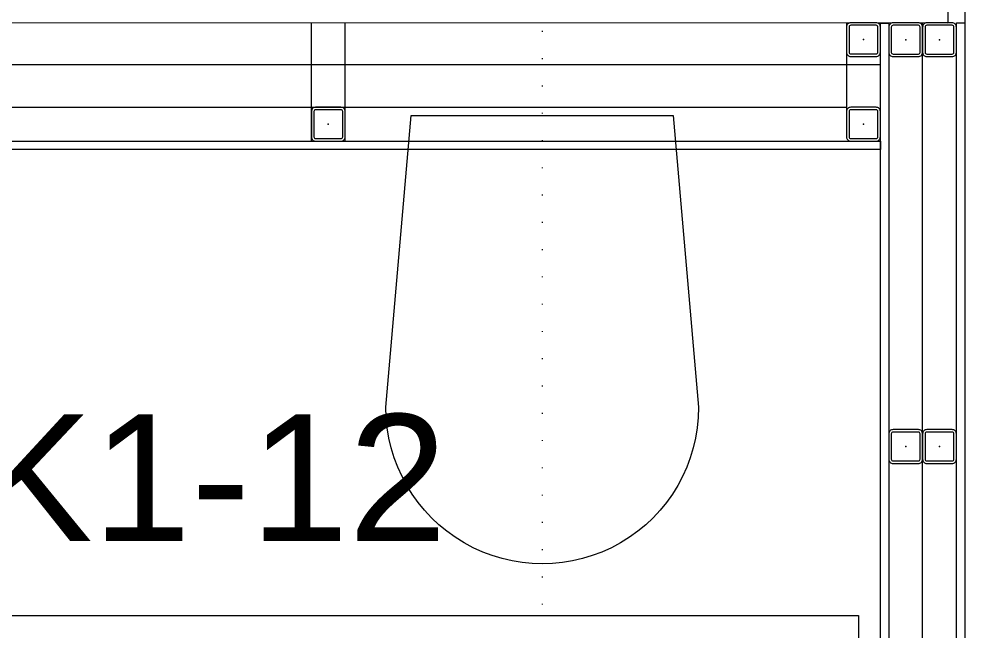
# Model space of a CAD drawing. Extents: x -1073 to 35213, y -1180 to 6950.
# Drawn here: x 17340.9 to 17453.6, y 3385.5 to 3457.9 of the extents above; entities that cross this region are included whole.
import ezdxf
from ezdxf.enums import TextEntityAlignment as Align

# ---------------------------------------------------------------- set-up
doc = ezdxf.new("R2010")
doc.units = 0
doc.header["$LTSCALE"] = 25
doc.linetypes.add('DOT2', pattern=[0.125, 0, -0.125])
doc.layers.get('0').update_dxf_attribs({"color": 9, "lineweight": 9})
for name, color, linetype, lineweight in [('00', 9, 'Continuous', 9), ('05V', 9, 'Continuous', 9), ('06D', 9, 'Continuous', 9), ('10', 9, 'Continuous', 9), ('11', 9, 'Continuous', 9), ('14', 9, 'Continuous', 9), ('21_MAHAL', 9, 'Continuous', 9), ('33', 9, 'BATTING', 9)]:
    doc.layers.add(name, color=color, linetype=linetype, lineweight=lineweight)
doc.styles.add('Arial', font='arial.ttf', dxfattribs={"height": 2.5})
doc.styles.add('MuuM_TEXT-STANDART', font='ARIALN.TTF')
doc.linetypes.add('BATTING', pattern='A,0.0001,-0.1,[134,ltypeshp.shx,S=0.1,R=0,X=-0.1,Y=0],-0.2,[134,ltypeshp.shx,S=0.1,R=180,X=0.1,Y=0],-0.1', length=0.4001)

# ---------------------------------------------------------------- blocks, each defined once
blk = doc.blocks.new('p-klozet')
at = {"linetype": 'DOT2'}
blk.add_lwpolyline([(0, 10), (0, -60)], dxfattribs=at)
blk.add_lwpolyline([(-15.5, 0), (15.5, 0), (18.5, -34.47, -1.001588), (-18.5, -34.47)], format="xyb", close=True)
blk = doc.blocks.new('Prf-40x40')
for points in [[(1.5, -2), (-1.5, -2, -0.414214), (-2, -1.5), (-2, 1.5, -0.414214), (-1.5, 2), (1.5, 2, -0.414214), (2, 1.5), (2, -1.5, -0.414214)], [(1.5, -1.7), (-1.5, -1.7, -0.414214), (-1.7, -1.5), (-1.7, 1.5, -0.414214), (-1.5, 1.7), (1.5, 1.7, -0.414214), (1.7, 1.5), (1.7, -1.5, -0.414214)]]:
    blk.add_lwpolyline(points, format="xyb", close=True)
blk.add_point((0, 0))
blk = doc.blocks.new('0_roomno2')
blk.add_lwpolyline([(19.375, -10.5), (0, -10.5), (0, 0), (19.375, 0)], close=True)
at = {"style": 'Arial'}
blk.add_attdef('ODANO', (0, 1.17), '', height=2, dxfattribs=at)
blk.add_attdef('MEKANADI', text='', height=2, dxfattribs=at).set_placement((0.35, -3), align=Align.BOTTOM_LEFT)
at = {"style": 'MuuM_TEXT-STANDART', "width": 0.6}
for tag, p in [('YER01', (10, -4.5)), ('TAVAN01', (13.75, -4.5)), ('DUVAR01', (17.5, -4.5)), ('YER02', (10, -6.75)), ('TAVAN02', (13.75, -6.75)), ('DUVAR02', (17.5, -6.75)), ('YER03', (10, -9)), ('TAVAN03', (13.75, -9)), ('DUVAR03', (17.5, -9))]:
    blk.add_attdef(tag, text='', height=1.5, dxfattribs=at).set_placement(p, align=Align.MIDDLE_CENTER)
for tag, p in [('M2', (0.35, -4.875)), ('TEMIZTAVANYUKSEKLIGI', (1.8, -8.608))]:
    blk.add_attdef(tag, text='', height=1.5, dxfattribs=at).set_placement(p, align=Align.MIDDLE_LEFT)

msp = doc.modelspace()

# ---------------------------------------------------------------- linework, layer by layer
at = {"layer": '00'}
for points in [[(17450.84, 3657.5), (17450.84, 3457.4)], [(17450.84, 3457.4), (17450.84, 3457.4), (16820.84, 3457.5), (16820.84, 3405)]]:
    msp.add_lwpolyline(points, dxfattribs=at)
at = {"layer": '06D'}
for points in [[(17375.52, 3443.44), (17375.53, 3457.41)], [(17379.53, 3443.44), (17379.53, 3457.41)], [(17438.84, 3457.4), (17438.84, 3446.94)], [(17447.84, 3290.96), (17447.84, 3453.93)], [(17259.86, 3447.46), (17438.84, 3447.47)]]:
    msp.add_lwpolyline(points, dxfattribs=at)
at = {"layer": '11'}
for points in [[(17443.84, 3287.43), (17442.84, 3287.43), (17442.84, 3457.4), (17443.84, 3457.4)], [(17452.84, 3277.43), (17451.84, 3277.43), (17451.84, 3457.43), (17452.84, 3457.43)], [(17255.84, 3442.44), (17255.84, 3443.44), (17442.84, 3443.44), (17442.84, 3442.44)]]:
    msp.add_lwpolyline(points, close=True, dxfattribs=at)
at = {"layer": '14'}
msp.add_lwpolyline([(17484.84, 3655.5), (17452.84, 3655.5), (17452.84, 3457.43)], dxfattribs=at)
at = {"layer": '33', "ltscale": 0.3}
for points in [[(17447.84, 3287.43), (17447.84, 3457.33)], [(17442.76, 3452.44), (17255.86, 3452.44)]]:
    msp.add_lwpolyline(points, dxfattribs=at)

# ---------------------------------------------------------------- block references
at = {"layer": '05V'}
msp.add_blockref('p-klozet', (17402.84, 3446.46), dxfattribs=at)
at = {"layer": '10', "xscale": -1, "rotation": 270}
for p in [(17440.84, 3455.44), (17445.84, 3455.43), (17449.84, 3455.43), (17377.52, 3445.44), (17440.84, 3445.44), (17445.84, 3407.33), (17449.84, 3407.33)]:
    msp.add_blockref('Prf-40x40', p, dxfattribs=at)
at = {"layer": '21_MAHAL'}
ref = msp.add_blockref('0_roomno2', (17294.93, 3387.37), dxfattribs=dict(at, xscale=7.5, yscale=7.5, zscale=7.5))
ref.add_attrib('ODANO', 'VW-K1-12', (17294.93, 3396.15), dxfattribs={"layer": '0', "height": 15, "style": 'Arial'})

doc.saveas('drawing.dxf')
